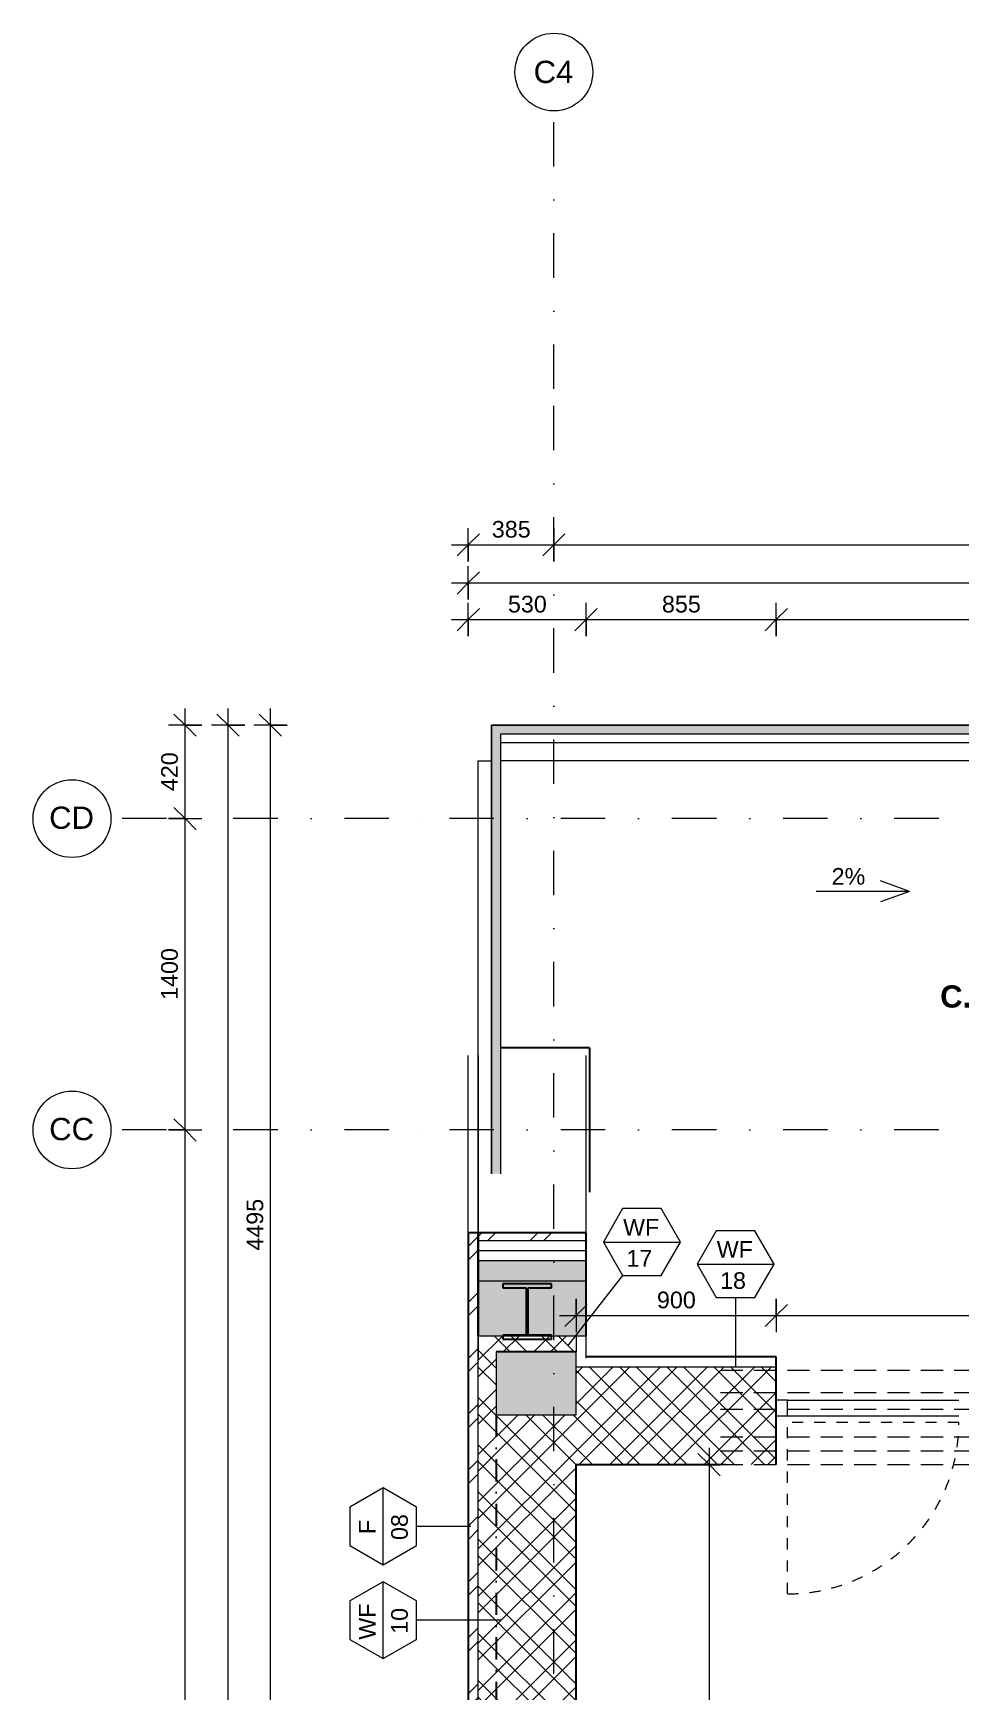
# Model space of a CAD drawing. Header units: millimetres. Extents: x -47276 to -6007, y -7799 to 11180.
# Drawn here: x -47276 to -43114, y 3730 to 11180 of the extents above; entities that cross this region are included whole.
import ezdxf

# ---------------------------------------------------------------- set-up
doc = ezdxf.new("R2010")
doc.units = ezdxf.units.MM
for name, pattern in [('HA_Dash_2mm-S1mm', [100, 50, -50]), ('HA_Dash_3mm-S1mm', [150, 100, -50]), ('HA_DashDot_10mm-S3mm', [500, 200, -150, 0, -150]), ('HA_DashDot_4mm-S1mm', [200, 100, -50, 0, -50])]:
    doc.linetypes.add(name, pattern=pattern)
for name, color, linetype, lineweight in [('A-____-____-DIMS', 9, 'Continuous', 5), ('A-____-____-DIMS-50', 9, 'Continuous', 5), ('A-AREA-____-IDEN', 9, 'Continuous', 9), ('A-AREA-____-OTLN', 9, 'Continuous', 25), ('A-DETL-____-THIN', 9, 'Continuous', 9), ('A-DETL-GENF-OTLN', 9, 'Continuous', 9), ('A-DOOR-____-OTLN', 9, 'Continuous', 9), ('A-FLOR-____-MCUT', 9, 'Continuous', 25), ('A-FLOR-____-OTLN', 9, 'Continuous', 9), ('A-FLOR-____-OVHD', 9, 'HA_DashDot_4mm-S1mm', 25), ('A-FLOR-____-PATT', 9, 'Continuous', 9), ('A-FLOR-HRAL-OTLN', 9, 'Continuous', 9), ('A-GENM-____-HDLN', 9, 'HA_Dash_3mm-S1mm', 9), ('A-GENM-____-OTLN', 9, 'Continuous', 9), ('A-GLAZ-CWMG-MCUT', 9, 'Continuous', 5), ('A-GLAZ-CWMG-OTLN', 9, 'Continuous', 5), ('A-ROOF-____-MCUT', 9, 'Continuous', 25), ('A-ROOF-____-OTLN', 9, 'Continuous', 9), ('A-ROOF-____-PATT', 9, 'Continuous', 25), ('A-WALL-____-IDEN', 9, 'Continuous', 9), ('A-WALL-____-MCUT', 9, 'Continuous', 9), ('A-WALL-____-OTLN', 9, 'Continuous', 9), ('A-WALL-____-PATT', 9, 'Continuous', 25), ('G-____-____-TEXT', 9, 'Continuous', 5), ('S-BEAM-____-MCUT', 9, 'Continuous', 25), ('S-GRID-____-IDEN', 9, 'Continuous', 9), ('S-GRID-____-OTLN', 9, 'Continuous', 5)]:
    doc.layers.add(name, color=color, linetype=linetype, lineweight=lineweight)
doc.styles.add('Arial', font='arial.ttf', dxfattribs={"height": 100})
doc.styles.add('Arial_1', font='arial.ttf', dxfattribs={"height": 75})
doc.styles.add('Arial_B', font='arialbd.ttf', dxfattribs={"height": 100})
doc.dimstyles.new('Inner_Dimensions', dxfattribs={"dimscale": 304.8, "dimtxt": 76.519455, "dimasz": 0.328084, "dimexe": 0.246063, "dimexo": 0.0625, "dimgap": 0.032808, "dimtad": 1, "dimdec": 0, "dimzin": 0, "dimdsep": 46, "dimtxsty": 'Arial_1', "dimblk1": 'OBLIQUE', "dimblk2": 'OBLIQUE', "dimsah": 1, "dimcen": 0.09, "dimdle": 0.246063, "dimazin": 0, "dimtfac": 1, "dimtdec": 4, "dimtix": 1, "dimtmove": 0, "dimatfit": 3, "dimfxl": 0.246063, "dimfxlon": 1, "dimtvp": 1, "dimtolj": 1, "dimtzin": 0, "dimlwd": 9, "dimlwe": 9, "dimarcsym": 2})
pattern_1 = [(45, (0, 0), (-106.066, 106.066), []), (45, (75, 0), (-106.066, 106.066), []), (315, (0, 0), (106.066, 106.066), []), (315, (75, 0), (106.066, 106.066), [])]
pattern_2 = [(45, (0, 0), (-125.7236, 125.7236), []), (45, (0, 190.5), (-125.7236, 125.7236), [])]
pattern_3 = [(0, (0, 0), (58.594, 33.829), [39.062, -78.125]), (120, (0, 0), (-58.593773, 33.829393), [39.062, -78.125]), (60, (0, 0), (0.000227, 67.658393), [0, -78.125, 39.062, 0])]

# ---------------------------------------------------------------- blocks, each defined once
blk = doc.blocks.new('BD Libus_IFC_ifc-1-DPS_3NP-C')
at = {"layer": 'S-BEAM-____-MCUT', "color": 7}
for p, q in [((-44944.9, 5556), (-45164.9, 5556)), ((-45164.9, 5556), (-45164.9, 5537.9)), ((-45164.9, 5537.9), (-45059.6, 5537.9)), ((-45059.6, 5537.9), (-45059.6, 5325)), ((-45050.1, 5325), (-45050.1, 5537.9)), ((-45050.1, 5537.9), (-44944.9, 5537.9)), ((-44944.9, 5537.9), (-44944.9, 5556)), ((-45164.9, 5325), (-45164.9, 5306.9)), ((-45059.6, 5325), (-45164.9, 5325)), ((-45164.9, 5306.9), (-44944.9, 5306.9)), ((-44944.9, 5325), (-45050.1, 5325)), ((-44944.9, 5306.9), (-44944.9, 5325))]:
    blk.add_line(p, q, dxfattribs=at)
blk = doc.blocks.new('Top Rail Type - Top Rail_Internal_-1462758-DPS_3NP-C')
at = {"layer": 'A-FLOR-HRAL-OTLN'}
for points in [[(-37089.9, 8028.2), (-37089.9, 8068.2), (-45214.9, 8068.2), (-45174.9, 8028.2), (-37114.5, 8028.2)], [(-45214.9, 6051.3), (-45174.9, 6051.3), (-45174.9, 8028.2), (-45214.9, 8068.2), (-45214.9, 6343.4)]]:
    blk.add_hatch(color=256, dxfattribs=at).paths.add_polyline_path(points)
for p, q in [((-45214.9, 8068.2), (-37089.9, 8068.2)), ((-45214.9, 6051.3), (-45214.9, 8068.2)), ((-37089.9, 8028.2), (-45174.9, 8028.2)), ((-45174.9, 8028.2), (-45174.9, 6051.3))]:
    blk.add_line(p, q, dxfattribs=at)
blk = doc.blocks.new('Top Rail Type - Top Rail_Internal_-V5-DPS_3NP-C')
at = {"layer": 'A-FLOR-HRAL-OTLN'}
for p, q in [((-45214.9, 8068.2), (-45214.9, 6051.3)), ((-37089.9, 8068.2), (-45214.9, 8068.2)), ((-45174.9, 8028.2), (-45174.9, 6051.3)), ((-37089.9, 8028.2), (-45174.9, 8028.2))]:
    blk.add_line(p, q, dxfattribs=at)
blk = doc.blocks.new('Obdélníková příčel - 50x70mm EXT-1501128-DPS_3NP-C')
at = {"layer": 'A-GLAZ-CWMG-MCUT'}
for p, q in [((-50, 70), (0, 70)), ((-50, 0), (-50, 70)), ((0, 0), (-50, 0)), ((0, 70), (0, 0))]:
    blk.add_line(p, q, dxfattribs=at)
blk = doc.blocks.new('ABMV_CW_Single_Swing_Generic - Ex_Glass_SKLOPNE-1693830-DPS_3NP-C')
at = {"layer": 'A-DOOR-____-OTLN', "linetype": 'HA_Dash_2mm-S1mm', "lineweight": 5}
for p in [(385.625, 801.25), (-385.625, 30)]:
    blk.add_line(p, (385.625, 30), dxfattribs=at)
blk.add_arc((385.625, 30), 771.25, 90, 180, dxfattribs=at)
blk = doc.blocks.new('Obdélníková příčel - 50x70mm EXT-1693828-DPS_3NP-C')
at = {"layer": 'A-GLAZ-CWMG-OTLN'}
for p, q in [((-43884.9, 5033.2), (-43113.7, 5033.2)), ((-43884.9, 4963.2), (-43113.7, 4963.2))]:
    blk.add_line(p, q, dxfattribs=at)
blk = doc.blocks.new('TB_Porotherm KPVarioUNI_3000mm - TB_Porotherm KPVarioUNI_3000mm-1913634-DPS_3NP-C')
at = {"layer": 'A-GENM-____-HDLN'}
for p, q in [((-1500, 205), (1500, 205)), ((-1500, 105), (1500, 105)), ((-1500, 30), (1500, 30)), ((-100, 0), (100, 0)), ((-1500, -95), (1500, -95)), ((-1500, -157.5), (1500, -157.5)), ((-1500, -220), (1500, -220))]:
    blk.add_line(p, q, dxfattribs=at)
blk = doc.blocks.new('VĚNEC C4 - VĚNEC C4-2082188-DPS_3NP-C')
at = {"layer": 'A-FLOR-____-PATT'}
blk.add_hatch(color=256, dxfattribs=at).paths.add_polyline_path([(-45163, 4967.7), (-44834.9, 4967.7), (-44834.9, 5250.8), (-45194.9, 5250.8), (-45194.9, 5250.1), (-44834.9, 5250.1), (-44835, 4967.7), (-45194.9, 4967.7)])
at = {"layer": 'A-FLOR-____-MCUT'}
for p, q in [((-45194.9, 5250.8), (-45194.9, 5250.1)), ((-44834.9, 5250.8), (-45194.9, 5250.8)), ((-44834.9, 5250.1), (-44834.9, 5250.8))]:
    blk.add_line(p, q, dxfattribs=at)
blk = doc.blocks.new('Grid - Radius 3_5mm-353793-DPS_3NP-C')
at = {"layer": 'S-GRID-____-IDEN'}
blk.add_circle((0, 0), 3.5, dxfattribs=at)
blk = doc.blocks.new('DIMBLOCK1-DPS_3NP-C')
at = {"layer": 'A-____-____-DIMS-50', "lineweight": 9}
for p, q in [((-44236.8, 4743.2), (-44286.8, 4793.2)), ((-44236.8, 4818.2), (-44236.8, 738.2)), ((-44161.8, 4743.2), (-44311.8, 4743.2)), ((-44236.8, 4743.2), (-44186.8, 4693.2)), ((-44236.8, 4743.2), (-44161.8, 4743.2)), ((-44236.8, 738.2), (-44286.8, 788.2)), ((-44161.8, 738.2), (-44311.8, 738.2)), ((-44236.8, 738.2), (-44186.8, 688.2)), ((-44236.8, 738.2), (-44161.8, 738.2))]:
    blk.add_line(p, q, dxfattribs=at)
at = {"layer": 'A-____-____-DIMS-50', "color": 0, "lineweight": 9, "insert": (-44344.2, 2625.3), "char_height": 75, "width": 276.883, "attachment_point": 1, "rotation": 90, "line_spacing_factor": 0.941778, "style": 'Arial_1'}
blk.add_mtext('4005', dxfattribs=at)
blk = doc.blocks.new('_Oblique')
at = {"color": 0, "linetype": 'ByBlock', "lineweight": -2}
blk.add_line((-0.5, -0.5), (0.5, 0.5), dxfattribs=at)
blk = doc.blocks.new('DIMBLOCK75-DPS_3NP-C')
at = {"layer": 'A-____-____-DIMS-50', "lineweight": 9}
for p, q in [((-46209.5, 3573.2), (-46209.5, 8143.2)), ((-46134.5, 8068.2), (-46284.5, 8068.2)), ((-46209.5, 8068.2), (-46259.5, 8118.2)), ((-46209.5, 8068.2), (-46159.5, 8018.2)), ((-46209.5, 8068.2), (-46134.5, 8068.2)), ((-46209.5, 3573.2), (-46259.5, 3623.2)), ((-46134.5, 3573.2), (-46284.5, 3573.2)), ((-46209.5, 3573.2), (-46159.5, 3523.2)), ((-46209.5, 3573.2), (-46134.5, 3573.2))]:
    blk.add_line(p, q, dxfattribs=at)
at = {"layer": 'A-____-____-DIMS-50', "color": 0, "lineweight": 9, "insert": (-46316.8, 5705.3), "char_height": 75, "width": 276.883, "attachment_point": 1, "rotation": 90, "line_spacing_factor": 0.941778, "style": 'Arial_1'}
blk.add_mtext('4495', dxfattribs=at)
blk = doc.blocks.new('DIMBLOCK159-DPS_3NP-C')
at = {"layer": 'A-____-____-DIMS-50', "lineweight": 9}
for p, q in [((-44834.9, 5488.7), (-44834.9, 5338.7)), ((-44834.9, 5413.7), (-44834.9, 5488.7)), ((-44834.9, 5413.7), (-44784.9, 5463.7)), ((-43934.9, 5488.7), (-43934.9, 5338.7)), ((-43934.9, 5413.7), (-43934.9, 5488.7)), ((-43934.9, 5413.7), (-43884.9, 5463.7)), ((-44909.9, 5413.7), (-43934.9, 5413.7)), ((-44834.9, 5413.7), (-44884.9, 5363.7)), ((-43934.9, 5413.7), (-43984.9, 5363.7))]:
    blk.add_line(p, q, dxfattribs=at)
at = {"layer": 'A-____-____-DIMS-50', "color": 0, "lineweight": 9, "insert": (-44471.4, 5521.1), "char_height": 75, "width": 207.662, "attachment_point": 1, "line_spacing_factor": 0.941778, "style": 'Arial_1'}
blk.add_mtext('900', dxfattribs=at)
blk = doc.blocks.new('DIMBLOCK160-DPS_3NP-C')
at = {"layer": 'A-____-____-DIMS-50', "lineweight": 9}
for p, q in [((-43934.9, 5488.7), (-43934.9, 5338.7)), ((-43934.9, 5413.7), (-43934.9, 5488.7)), ((-43934.9, 5413.7), (-43884.9, 5463.7)), ((-41434.9, 5488.7), (-41434.9, 5338.7)), ((-41434.9, 5413.7), (-41434.9, 5488.7)), ((-41434.9, 5413.7), (-41384.9, 5463.7)), ((-43934.9, 5413.7), (-43984.9, 5363.7)), ((-43934.9, 5413.7), (-41359.9, 5413.7)), ((-41434.9, 5413.7), (-41484.9, 5363.7))]:
    blk.add_line(p, q, dxfattribs=at)
at = {"layer": 'A-____-____-DIMS-50', "color": 0, "lineweight": 9, "insert": (-42800.3, 5521.1), "char_height": 75, "width": 276.883, "attachment_point": 1, "line_spacing_factor": 0.941778, "style": 'Arial_1'}
blk.add_mtext('2500', dxfattribs=at)
blk = doc.blocks.new('DIMBLOCK191-DPS_3NP-C')
at = {"layer": 'A-____-____-DIMS-50', "lineweight": 9}
for p, q in [((-46593.5, 6248.2), (-46643.5, 6298.2)), ((-46668.5, 6248.2), (-46518.5, 6248.2)), ((-46593.5, 6248.2), (-46668.5, 6248.2)), ((-46593.5, -601.8), (-46593.5, 6248.2)), ((-46593.5, 6248.2), (-46543.5, 6198.2)), ((-46593.5, -601.8), (-46643.5, -551.8)), ((-46668.5, -601.8), (-46518.5, -601.8)), ((-46593.5, -601.8), (-46668.5, -601.8)), ((-46593.5, -601.8), (-46543.5, -651.8))]:
    blk.add_line(p, q, dxfattribs=at)
at = {"layer": 'A-____-____-DIMS-50', "color": 0, "lineweight": 9, "insert": (-46700.9, 2707.8), "char_height": 75, "width": 276.883, "attachment_point": 1, "rotation": 90, "line_spacing_factor": 0.941778, "style": 'Arial_1'}
blk.add_mtext('6850', dxfattribs=at)
blk = doc.blocks.new('DIMBLOCK192-DPS_3NP-C')
at = {"layer": 'A-____-____-DIMS-50', "lineweight": 9}
for p, q in [((-46593.5, 7648.2), (-46643.5, 7698.2)), ((-46668.5, 7648.2), (-46518.5, 7648.2)), ((-46593.5, 7648.2), (-46668.5, 7648.2)), ((-46593.5, 6248.2), (-46593.5, 7648.2)), ((-46593.5, 7648.2), (-46543.5, 7598.2)), ((-46593.5, 6248.2), (-46643.5, 6298.2)), ((-46668.5, 6248.2), (-46518.5, 6248.2)), ((-46593.5, 6248.2), (-46668.5, 6248.2)), ((-46593.5, 6248.2), (-46543.5, 6198.2))]:
    blk.add_line(p, q, dxfattribs=at)
at = {"layer": 'A-____-____-DIMS-50', "color": 0, "lineweight": 9, "insert": (-46700.9, 6832.8), "char_height": 75, "width": 276.883, "attachment_point": 1, "rotation": 90, "line_spacing_factor": 0.941778, "style": 'Arial_1'}
blk.add_mtext('1400', dxfattribs=at)
blk = doc.blocks.new('DIMBLOCK193-DPS_3NP-C')
at = {"layer": 'A-____-____-DIMS-50', "lineweight": 9}
for p, q in [((-46593.5, 7648.2), (-46593.5, 8143.2)), ((-46518.5, 8068.2), (-46668.5, 8068.2)), ((-46593.5, 8068.2), (-46643.5, 8118.2)), ((-46593.5, 8068.2), (-46543.5, 8018.2)), ((-46593.5, 8068.2), (-46518.5, 8068.2)), ((-46593.5, 7648.2), (-46643.5, 7698.2)), ((-46668.5, 7648.2), (-46518.5, 7648.2)), ((-46593.5, 7648.2), (-46668.5, 7648.2)), ((-46593.5, 7648.2), (-46543.5, 7598.2))]:
    blk.add_line(p, q, dxfattribs=at)
at = {"layer": 'A-____-____-DIMS-50', "color": 0, "lineweight": 9, "insert": (-46700.9, 7771.7), "char_height": 75, "width": 207.662, "attachment_point": 1, "rotation": 90, "line_spacing_factor": 0.941778, "style": 'Arial_1'}
blk.add_mtext('420', dxfattribs=at)
blk = doc.blocks.new('DIMBLOCK194-DPS_3NP-C')
at = {"layer": 'A-____-____-DIMS-50', "lineweight": 9}
for p, q in [((-46399.7, -5861.8), (-46399.7, 8143.2)), ((-46324.7, 8068.2), (-46474.7, 8068.2)), ((-46399.7, 8068.2), (-46449.7, 8118.2)), ((-46399.7, 8068.2), (-46349.7, 8018.2)), ((-46399.7, 8068.2), (-46324.7, 8068.2)), ((-46324.7, -5786.8), (-46474.7, -5786.8)), ((-46399.7, -5786.8), (-46449.7, -5736.8)), ((-46399.7, -5786.8), (-46349.7, -5836.8)), ((-46399.7, -5786.8), (-46324.7, -5786.8))]:
    blk.add_line(p, q, dxfattribs=at)
at = {"layer": 'A-____-____-DIMS-50', "color": 0, "lineweight": 9, "insert": (-46507.1, 996.5), "char_height": 75, "width": 346.103, "attachment_point": 1, "rotation": 90, "line_spacing_factor": 0.941778, "style": 'Arial_1'}
blk.add_mtext('13855', dxfattribs=at)
blk = doc.blocks.new('DIMBLOCK195-DPS_3NP-C')
at = {"layer": 'A-____-____-DIMS-50', "lineweight": 9}
for p, q in [((-45319.9, 8804.3), (-45319.9, 8954.3)), ((-44934.9, 8954.3), (-44934.9, 8804.3)), ((-44934.9, 8879.3), (-44934.9, 8954.3)), ((-45394.9, 8879.3), (-44934.9, 8879.3)), ((-45319.9, 8879.3), (-45369.9, 8829.3)), ((-45319.9, 8879.3), (-45269.9, 8929.3)), ((-45319.9, 8879.3), (-45319.9, 8804.3)), ((-44934.9, 8879.3), (-44984.9, 8829.3)), ((-44934.9, 8879.3), (-44884.9, 8929.3))]:
    blk.add_line(p, q, dxfattribs=at)
at = {"layer": 'A-____-____-DIMS-50', "color": 0, "lineweight": 9, "insert": (-45213.9, 8986.7), "char_height": 75, "width": 207.662, "attachment_point": 1, "line_spacing_factor": 0.941778, "style": 'Arial_1'}
blk.add_mtext('385', dxfattribs=at)
blk = doc.blocks.new('DIMBLOCK196-DPS_3NP-C')
at = {"layer": 'A-____-____-DIMS-50', "lineweight": 9}
for p, q in [((-44934.9, 8954.3), (-44934.9, 8804.3)), ((-44934.9, 8879.3), (-44934.9, 8954.3)), ((-36834.9, 8954.3), (-36834.9, 8804.3)), ((-36834.9, 8879.3), (-36834.9, 8954.3)), ((-44934.9, 8879.3), (-44984.9, 8829.3)), ((-44934.9, 8879.3), (-44884.9, 8929.3)), ((-44934.9, 8879.3), (-36834.9, 8879.3)), ((-36834.9, 8879.3), (-36884.9, 8829.3)), ((-36834.9, 8879.3), (-36784.9, 8929.3))]:
    blk.add_line(p, q, dxfattribs=at)
at = {"layer": 'A-____-____-DIMS-50', "color": 0, "lineweight": 9, "insert": (-41000.3, 8986.7), "char_height": 75, "width": 276.883, "attachment_point": 1, "line_spacing_factor": 0.941778, "style": 'Arial_1'}
blk.add_mtext('8100', dxfattribs=at)
blk = doc.blocks.new('DIMBLOCK204-DPS_3NP-C')
at = {"layer": 'A-____-____-DIMS-50', "lineweight": 9}
for p, q in [((-45319.9, 8632.7), (-45319.9, 8782.7)), ((-45319.9, 8707.7), (-45269.9, 8757.7)), ((-22949.9, 8632.7), (-22949.9, 8782.7)), ((-22949.9, 8707.7), (-22899.9, 8757.7)), ((-45394.9, 8707.7), (-22874.9, 8707.7)), ((-45319.9, 8707.7), (-45369.9, 8657.7)), ((-45319.9, 8707.7), (-45319.9, 8632.7)), ((-22949.9, 8707.7), (-22999.9, 8657.7)), ((-22949.9, 8707.7), (-22949.9, 8632.7))]:
    blk.add_line(p, q, dxfattribs=at)
at = {"layer": 'A-____-____-DIMS-50', "color": 0, "lineweight": 9, "insert": (-34279.1, 8815.1), "char_height": 75, "width": 346.103, "attachment_point": 1, "line_spacing_factor": 0.941778, "style": 'Arial_1'}
blk.add_mtext('22370', dxfattribs=at)
blk = doc.blocks.new('DIMBLOCK205-DPS_3NP-C')
at = {"layer": 'A-____-____-DIMS-50', "lineweight": 9}
for p, q in [((-45319.9, 8467.8), (-45319.9, 8617.8)), ((-45319.9, 8542.8), (-45269.9, 8592.8)), ((-44789.9, 8467.8), (-44789.9, 8617.8)), ((-44789.9, 8542.8), (-44739.9, 8592.8)), ((-45394.9, 8542.8), (-44789.9, 8542.8)), ((-45319.9, 8542.8), (-45369.9, 8492.8)), ((-45319.9, 8542.8), (-45319.9, 8467.8)), ((-44789.9, 8542.8), (-44839.9, 8492.8)), ((-44789.9, 8542.8), (-44789.9, 8467.8))]:
    blk.add_line(p, q, dxfattribs=at)
at = {"layer": 'A-____-____-DIMS-50', "color": 0, "lineweight": 9, "insert": (-45141.4, 8650.1), "char_height": 75, "width": 207.662, "attachment_point": 1, "line_spacing_factor": 0.941778, "style": 'Arial_1'}
blk.add_mtext('530', dxfattribs=at)
blk = doc.blocks.new('DIMBLOCK206-DPS_3NP-C')
at = {"layer": 'A-____-____-DIMS-50', "lineweight": 9}
for p, q in [((-44789.9, 8467.8), (-44789.9, 8617.8)), ((-44789.9, 8542.8), (-44739.9, 8592.8)), ((-43934.9, 8467.8), (-43934.9, 8617.8)), ((-43934.9, 8542.8), (-43884.9, 8592.8)), ((-44789.9, 8542.8), (-44839.9, 8492.8)), ((-44789.9, 8542.8), (-43934.9, 8542.8)), ((-44789.9, 8542.8), (-44789.9, 8467.8)), ((-43934.9, 8542.8), (-43984.9, 8492.8)), ((-43934.9, 8542.8), (-43934.9, 8467.8))]:
    blk.add_line(p, q, dxfattribs=at)
at = {"layer": 'A-____-____-DIMS-50', "color": 0, "lineweight": 9, "insert": (-44448.9, 8650.1), "char_height": 75, "width": 207.662, "attachment_point": 1, "line_spacing_factor": 0.941778, "style": 'Arial_1'}
blk.add_mtext('855', dxfattribs=at)
blk = doc.blocks.new('DIMBLOCK207-DPS_3NP-C')
at = {"layer": 'A-____-____-DIMS-50', "lineweight": 9}
for p, q in [((-43934.9, 8467.8), (-43934.9, 8617.8)), ((-43934.9, 8542.8), (-43884.9, 8592.8)), ((-41434.9, 8467.8), (-41434.9, 8617.8)), ((-41434.9, 8542.8), (-41384.9, 8592.8)), ((-43934.9, 8542.8), (-43984.9, 8492.8)), ((-43934.9, 8542.8), (-41434.9, 8542.8)), ((-43934.9, 8542.8), (-43934.9, 8467.8)), ((-41434.9, 8542.8), (-41484.9, 8492.8)), ((-41434.9, 8542.8), (-41434.9, 8467.8))]:
    blk.add_line(p, q, dxfattribs=at)
at = {"layer": 'A-____-____-DIMS-50', "color": 0, "lineweight": 9, "insert": (-42800.3, 8650.1), "char_height": 75, "width": 276.883, "attachment_point": 1, "line_spacing_factor": 0.941778, "style": 'Arial_1'}
blk.add_mtext('2500', dxfattribs=at)
blk = doc.blocks.new('HA_TAG_WA_Partitions - Group _ Type Mark-556634-DPS_3NP-C')
at = {"layer": 'A-WALL-____-IDEN'}
for p, q in [((-1.73, 3), (-3.46, 0)), ((1.73, 3), (-1.73, 3)), ((3.46, 0), (1.73, 3)), ((-3.46, 0), (3.46, 0)), ((-3.46, 0), (-1.73, -3)), ((1.73, -3), (3.46, 0)), ((-1.73, -3), (1.73, -3))]:
    blk.add_line(p, q, dxfattribs=at)

msp = doc.modelspace()

# ---------------------------------------------------------------- hatches: boundary and pattern name
at = {"layer": 'A-DETL-GENF-OTLN'}
msp.add_hatch(color=254, dxfattribs=at).paths.add_polyline_path([(-44834.9, 4967.7), (-44834.9, 5250.1), (-45194.9, 5250.1), (-45194.9, 4967.7), (-45163, 4967.7)])
at = {"layer": 'A-ROOF-____-PATT', "lineweight": 5}
h = msp.add_hatch(dxfattribs=at)
h.set_pattern_fill('FP_5', color=256, style=0, pattern_type=2)
h.set_pattern_definition(pattern_2)
h.paths.add_polyline_path([(-45274.9, 5751.4), (-44789.9, 5751.4), (-44789.9, 5785.4), (-45274.9, 5785.4)])
h.paths.add_polyline_path([(-22994.9, 5751.4), (-22994.9, 5785.4), (-26788.9, 5785.4), (-26788.9, 5751.4), (-23029.7, 5751.4)])
h.paths.add_polyline_path([(-41387.4, 5751.4), (-39730.9, 5751.4), (-39730.9, 5785.4), (-41387.4, 5785.4)])
h.paths.add_polyline_path([(-38688.9, 5751.4), (-36664.9, 5751.4), (-36664.9, 5785.4), (-38688.9, 5785.4), (-38688.9, 5784.2)])
h.paths.add_polyline_path([(-27830.9, 5751.4), (-27830.9, 5785.4), (-31288.9, 5785.4), (-31288.9, 5751.4), (-27858.8, 5751.4)])
h.paths.add_polyline_path([(-33302.4, 5751.4), (-32330.9, 5751.4), (-32330.9, 5785.4), (-33302.4, 5785.4)])
h = msp.add_hatch(dxfattribs=at)
h.set_pattern_fill('FP_2', color=256, style=0, pattern_type=2)
h.set_pattern_definition(pattern_3)
h.paths.add_polyline_path([(-45274.9, 5570.2), (-44789.9, 5570.2), (-44789.9, 5660.8), (-45274.9, 5660.8)])
h.paths.add_polyline_path([(-23029.7, 5570.2), (-22994.9, 5570.2), (-22994.9, 5660.8), (-26788.9, 5660.8), (-26788.9, 5570.2), (-23432.1, 5570.2)])
h.paths.add_polyline_path([(-41387.4, 5570.2), (-39730.9, 5570.2), (-39730.9, 5660.8), (-41387.4, 5660.8)])
h.paths.add_polyline_path([(-38688.9, 5570.2), (-36664.9, 5570.2), (-36664.9, 5660.8), (-38688.9, 5660.8), (-38688.9, 5657.5)])
h.paths.add_polyline_path([(-27830.9, 5570.2), (-27830.9, 5660.8), (-31288.9, 5660.8), (-31288.9, 5570.2), (-27858.8, 5570.2)])
h.paths.add_polyline_path([(-33302.4, 5570.2), (-32330.9, 5570.2), (-32330.9, 5660.8), (-33302.4, 5660.8)])
h = msp.add_hatch(dxfattribs=at)
h.set_pattern_fill('FP_2', color=256, style=0, pattern_type=2)
h.set_pattern_definition(pattern_3)
h.paths.add_polyline_path([(-32330.9, 5321), (-32280.9, 5321), (-32280.9, 5329.5), (-32330.9, 5329.5), (-32330.9, 5570.2), (-33302.4, 5570.2), (-33302.4, 5321), (-32344.6, 5321)])
h.paths.add_polyline_path([(-22994.9, 5321), (-22994.9, 5570.2), (-26788.9, 5570.2), (-26788.9, 5329.5), (-26838.9, 5329.5), (-26838.9, 5321), (-23029.7, 5321)])
h.paths.add_polyline_path([(-45163, 5321), (-44789.9, 5321), (-44789.9, 5570.2), (-45274.9, 5570.2), (-45274.9, 5321)])
h.paths.add_polyline_path([(-41334.9, 5321), (-39680.9, 5321), (-39680.9, 5329.5), (-39730.9, 5329.5), (-39730.9, 5570.2), (-41387.4, 5570.2), (-41387.4, 5321), (-41379.9, 5321)])
h.paths.add_polyline_path([(-38738.9, 5321), (-36664.9, 5321), (-36664.9, 5570.2), (-38688.9, 5570.2), (-38688.9, 5329.5), (-38738.9, 5329.5)])
h.paths.add_polyline_path([(-27780.9, 5321), (-27780.9, 5329.5), (-27830.9, 5329.5), (-27830.9, 5570.2), (-31288.9, 5570.2), (-31288.9, 5329.5), (-31338.9, 5329.5), (-31338.9, 5321), (-27830.9, 5321)])
at = {"layer": 'A-WALL-____-PATT', "lineweight": 5}
h = msp.add_hatch(dxfattribs=at)
h.set_pattern_fill('FP_5', color=256, style=0, pattern_type=2)
h.set_pattern_definition(pattern_2)
h.paths.add_polyline_path([(-45274.9, -5786.8), (-45274.9, -3576.8), (-45319.9, -3576.8), (-45319.9, -5786.8)])
h.paths.add_polyline_path([(-45274.9, -2826.8), (-45274.9, -901.8), (-45319.9, -901.8), (-45319.9, -2826.8)])
h.paths.add_polyline_path([(-45319.9, -276.8), (-45274.9, -276.8), (-45274.9, 2573.2), (-45319.9, 2573.2), (-45319.9, 997.9)])
h.paths.add_polyline_path([(-45319.9, 3573.2), (-45274.9, 3573.2), (-45274.9, 5785.4), (-45319.9, 5785.4), (-45319.9, 5274.3)])
h = msp.add_hatch(dxfattribs=at)
h.set_pattern_fill('FP_3', color=256, style=0, pattern_type=2)
h.set_pattern_definition(pattern_1)
h.paths.add_polyline_path([(-44834.9, -5374.3), (-44834.9, -5226.8), (-45194.9, -5226.8), (-45194.9, -4976.8), (-44834.9, -4976.8), (-44834.9, -3576.8), (-45274.9, -3576.8), (-45274.9, -5374.3)])
h.paths.add_polyline_path([(-44834.9, -2826.8), (-44834.9, -901.8), (-45274.9, -901.8), (-45274.9, -2826.8)])
h.paths.add_polyline_path([(-45274.9, -276.8), (-44834.9, -276.8), (-44834.9, 2573.2), (-45274.9, 2573.2), (-45274.9, 997.9)])
h.paths.add_polyline_path([(-45163, 3573.2), (-44834.9, 3573.2), (-44834.9, 4967.7), (-45194.9, 4967.7), (-45194.9, 5250.1), (-44834.9, 5250.3), (-44834.9, 5321), (-45274.9, 5321), (-45274.9, 3573.2)])
h = msp.add_hatch(dxfattribs=at)
h.set_pattern_fill('FP_3', color=256, style=0, pattern_type=2)
h.set_pattern_definition(pattern_1)
h.paths.add_polyline_path([(-40894.9, 4743.2), (-40894.9, 5183.2), (-41434.9, 5183.2), (-41434.9, 4743.2), (-41009.9, 4743.2)])
h.paths.add_polyline_path([(-43934.9, 4743.2), (-43934.9, 5183.2), (-44834.9, 5183.2), (-44834.9, 4743.2)])

# ---------------------------------------------------------------- linework, layer by layer
at = {"layer": 'A-AREA-____-OTLN'}
for q in [(-45174.9, 6616.8), (-44774.9, 5968.2)]:
    msp.add_line((-44774.9, 6616.8), q, dxfattribs=at)
at = {"layer": 'A-DETL-____-THIN'}
for p, q in [((-43334.9, 7321.1), (-43754.9, 7321.1)), ((-43334.9, 7321.1), (-43466.5, 7368.9)), ((-43334.9, 7321.1), (-43466.5, 7273.2)), ((-44625.7, 5894.2), (-44712.3, 5744.2)), ((-44452.5, 5894.2), (-44625.7, 5894.2)), ((-44365.9, 5744.2), (-44452.5, 5894.2)), ((-44712.3, 5744.2), (-44625.7, 5594.2)), ((-44712.3, 5744.2), (-44365.9, 5744.2)), ((-44452.5, 5594.2), (-44365.9, 5744.2)), ((-44204.5, 5794.4), (-44291.1, 5644.4)), ((-44031.3, 5794.4), (-44204.5, 5794.4)), ((-43944.7, 5644.4), (-44031.3, 5794.4)), ((-44625.7, 5594.2), (-44872, 5279)), ((-44625.7, 5594.2), (-44452.5, 5594.2)), ((-44291.1, 5644.4), (-44204.5, 5494.4)), ((-44291.1, 5644.4), (-43944.7, 5644.4)), ((-44031.3, 5494.4), (-43944.7, 5644.4)), ((-44204.5, 5494.4), (-44031.3, 5494.4)), ((-44117.9, 5494.4), (-44117.9, 5183.2)), ((-44834.9, 5250.1), (-45194.9, 5250.1)), ((-45194.9, 5250.1), (-45194.9, 4967.7)), ((-44834.9, 4967.7), (-44834.9, 5250.1)), ((-45194.9, 4967.7), (-44834.9, 4967.7))]:
    msp.add_line(p, q, dxfattribs=at)
at = {"layer": 'A-FLOR-____-OTLN'}
for p, q in [((-37089.9, 7988.2), (-45174.9, 7988.2)), ((-45274.9, 7908.2), (-45214.9, 7908.2)), ((-45274.9, 6583), (-45274.9, 7908.2)), ((-42019.9, 7908.2), (-45174.9, 7908.2))]:
    msp.add_line(p, q, dxfattribs=at)
at = {"layer": 'A-FLOR-____-OVHD'}
msp.add_line((-45194.9, 4967.7), (-45194.9, 3573.2), dxfattribs=at)
at = {"layer": 'A-ROOF-____-MCUT'}
for p, q in [((-45274.9, 5785.4), (-45274.9, 5321)), ((-44789.9, 5785.4), (-45274.9, 5785.4)), ((-44789.9, 5321), (-44789.9, 5785.4))]:
    msp.add_line(p, q, dxfattribs=at)
at = {"layer": 'A-ROOF-____-MCUT', "lineweight": 9}
for p, q in [((-45274.9, 5751.4), (-44789.9, 5751.4)), ((-45274.9, 5706.1), (-44789.9, 5706.1)), ((-45274.9, 5660.8), (-44789.9, 5660.8)), ((-45274.9, 5570.2), (-44789.9, 5570.2))]:
    msp.add_line(p, q, dxfattribs=at)
at = {"layer": 'A-ROOF-____-OTLN'}
for p, q in [((-45274.9, 5785.4), (-45274.9, 6583)), ((-44789.9, 5785.4), (-44789.9, 6583))]:
    msp.add_line(p, q, dxfattribs=at)
at = {"layer": 'A-WALL-____-IDEN'}
for p, q in [((-45308.9, 4465.6), (-45552.2, 4465.6)), ((-45170.9, 4043.7), (-45552.2, 4043.7))]:
    msp.add_line(p, q, dxfattribs=at)
at = {"layer": 'A-WALL-____-MCUT', "lineweight": 25}
for p, q in [((-45274.9, 5785.4), (-45319.9, 5785.4)), ((-45319.9, 5785.4), (-45319.9, 3573.2)), ((-45274.9, 5321), (-45274.9, 5785.4)), ((-43934.9, 5228.2), (-44789.9, 5228.2)), ((-43934.9, 4743.2), (-43934.9, 5228.2)), ((-44834.9, 3573.2), (-44834.9, 4743.2)), ((-44834.9, 4743.2), (-44185, 4743.2))]:
    msp.add_line(p, q, dxfattribs=at)
at = {"layer": 'A-WALL-____-MCUT'}
for p, q in [((-44789.9, 5321), (-45274.9, 5321)), ((-45274.9, 5321), (-45274.9, 5221.9)), ((-45274.9, 3573.2), (-45274.9, 5321)), ((-44834.9, 5321), (-44834.9, 5250.1)), ((-44789.9, 5221.9), (-44789.9, 5321)), ((-44834.9, 5183.2), (-43934.9, 5183.2))]:
    msp.add_line(p, q, dxfattribs=at)
at = {"layer": 'A-WALL-____-OTLN'}
for p, q in [((-45319.9, 5785.4), (-45319.9, 6583)), ((-45274.9, 6583), (-45274.9, 5785.4))]:
    msp.add_line(p, q, dxfattribs=at)
at = {"layer": 'S-GRID-____-OTLN', "linetype": 'HA_DashDot_10mm-S3mm', "lineweight": 9}
for p, q in [((-44934.9, 9580.2), (-44934.9, 10830.2)), ((-44934.9, -6198.9), (-44934.9, 9580.2)), ((-45676.5, 7648.2), (-46926.5, 7648.2)), ((-22199.7, 7648.2), (-45676.5, 7648.2)), ((-45676.5, 6248.2), (-46926.5, 6248.2)), ((-22199.7, 6248.2), (-45676.5, 6248.2))]:
    msp.add_line(p, q, dxfattribs=at)

# ---------------------------------------------------------------- block references
at = {"lineweight": 5}
msp.add_blockref('BD Libus_IFC_ifc-1-DPS_3NP-C', (0, 0), dxfattribs=at)
at = {"layer": 'A-DOOR-____-OTLN', "rotation": 180}
msp.add_blockref('ABMV_CW_Single_Swing_Generic - Ex_Glass_SKLOPNE-1693830-DPS_3NP-C', (-43499.3, 4963.2), dxfattribs=at)
at = {"layer": 'A-FLOR-____-OTLN'}
msp.add_blockref('VĚNEC C4 - VĚNEC C4-2082188-DPS_3NP-C', (0, 0), dxfattribs=at)
at = {"layer": 'A-FLOR-HRAL-OTLN'}
for name in ['Top Rail Type - Top Rail_Internal_-1462758-DPS_3NP-C', 'Top Rail Type - Top Rail_Internal_-V5-DPS_3NP-C']:
    msp.add_blockref(name, (0, 0), dxfattribs=at)
at = {"layer": 'A-GENM-____-OTLN'}
msp.add_blockref('TB_Porotherm KPVarioUNI_3000mm - TB_Porotherm KPVarioUNI_3000mm-1913634-DPS_3NP-C', (-42684.9, 4963.2), dxfattribs=at)
at = {"layer": 'A-GLAZ-CWMG-OTLN', "extrusion": (0, 0, -1)}
msp.add_blockref('Obdélníková příčel - 50x70mm EXT-1501128-DPS_3NP-C', (43934.9, 4963.2), dxfattribs=at)
at = {"layer": 'A-GLAZ-CWMG-OTLN'}
msp.add_blockref('Obdélníková příčel - 50x70mm EXT-1693828-DPS_3NP-C', (0, 0), dxfattribs=at)
at = {"layer": 'A-WALL-____-IDEN', "xscale": 49.99999999999998, "yscale": 49.99999999999998, "zscale": 49.99999999999998, "rotation": 89.99999999999999}
for p in [(-45702.2, 4465.6), (-45702.2, 4043.7)]:
    msp.add_blockref('HA_TAG_WA_Partitions - Group _ Type Mark-556634-DPS_3NP-C', p, dxfattribs=at)
at = {"layer": 'S-GRID-____-IDEN', "xscale": 49.99999999999998, "yscale": 49.99999999999998, "zscale": 49.99999999999998}
msp.add_blockref('Grid - Radius 3_5mm-353793-DPS_3NP-C', (-44934.9, 11005.2), dxfattribs=at)
at = {"layer": 'S-GRID-____-IDEN', "xscale": 49.99999999999998, "yscale": 49.99999999999998, "zscale": 49.99999999999998, "rotation": 90}
for p in [(-47101.5, 7648.2), (-47101.5, 6248.2)]:
    msp.add_blockref('Grid - Radius 3_5mm-353793-DPS_3NP-C', p, dxfattribs=at)

# ---------------------------------------------------------------- texts
at = {"layer": 'A-AREA-____-IDEN', "lineweight": 5, "insert": (-43197.8, 6898.4), "char_height": 100, "width": 653.375, "attachment_point": 1, "style": 'Arial_B'}
msp.add_mtext('C.3.3.07', dxfattribs=at)
at = {"layer": 'A-WALL-____-IDEN', "lineweight": 5, "char_height": 75, "attachment_point": 1, "rotation": 90, "style": 'Arial_1'}
for s, insert, width in [('F', (-45811.2, 4430.6), 80.169), ('08', (-45666.7, 4404.1), 144.304), ('WF', (-45811.2, 3955.7), 208.439), ('10', (-45666.7, 3982.2), 144.304)]:
    msp.add_mtext(s, dxfattribs=dict(at, insert=insert, width=width))
at = {"layer": 'G-____-____-TEXT', "color": 7, "lineweight": 9, "char_height": 75, "attachment_point": 1, "style": 'Arial_1'}
for s, insert, width in [('2%', (-43685.7, 7425.9), 184.388), ('WF', (-44623.7, 5848.2), 208.439), ('WF', (-44202.5, 5748.4), 208.439), ('17', (-44608.7, 5708.2), 144.304), ('18', (-44187.5, 5608.4), 144.304)]:
    msp.add_mtext(s, dxfattribs=dict(at, insert=insert, width=width))
at = {"layer": 'S-GRID-____-IDEN', "lineweight": 5, "char_height": 100, "attachment_point": 1, "style": 'Arial'}
for s, insert, width in [('C4', (-45025.8, 11056), 220.464), ('CD', (-47204.4, 7702.1), 248.523), ('CC', (-47204.4, 6302.1), 248.523)]:
    msp.add_mtext(s, dxfattribs=dict(at, insert=insert, width=width))

# ---------------------------------------------------------------- dimensions: what is measured, and where the dimension line sits
at = {"layer": 'A-____-____-DIMS', "lineweight": 9}
for base, p1, p2, override, picture, middle in [((-44934.9, 8879.3), (-45319.9, 8804.3), (-44934.9, 8954.3), {"dimpost": '<>', "dimfxl": 413.188819}, 'DIMBLOCK195-DPS_3NP-C', (-45127.4, 8927.6)), ((-36834.9, 8879.3), (-44934.9, 8954.3), (-36834.9, 8954.3), {"dimpost": '<>', "dimfxl": 8100}, 'DIMBLOCK196-DPS_3NP-C', (-40884.9, 8927.6)), ((-22949.9, 8707.7), (-45319.9, 8632.7), (-22949.9, 8632.7), {"dimpost": '<>', "dimfxl": 22370}, 'DIMBLOCK204-DPS_3NP-C', (-34134.9, 8756)), ((-44789.9, 8542.8), (-45319.9, 8467.8), (-44789.9, 8467.8), {"dimpost": '<>', "dimfxl": 530}, 'DIMBLOCK205-DPS_3NP-C', (-45054.9, 8591.1)), ((-43934.9, 8542.8), (-44789.9, 8467.8), (-43934.9, 8467.8), {"dimpost": '<>', "dimfxl": 855}, 'DIMBLOCK206-DPS_3NP-C', (-44362.4, 8591)), ((-41434.9, 8542.8), (-43934.9, 8467.8), (-41434.9, 8467.8), {"dimpost": '<>', "dimfxl": 2500}, 'DIMBLOCK207-DPS_3NP-C', (-42684.9, 8591)), ((-43934.9, 5413.7), (-44834.9, 5488.7), (-43934.9, 5488.7), {"dimpost": '<>', "dimfxl": 900}, 'DIMBLOCK159-DPS_3NP-C', (-44384.9, 5462)), ((-41434.9, 5413.7), (-43934.9, 5488.7), (-41434.9, 5488.7), {"dimpost": '<>', "dimfxl": 2500}, 'DIMBLOCK160-DPS_3NP-C', (-42684.9, 5462))]:
    dim = msp.add_linear_dim(base=base, p1=p1, p2=p2, dimstyle='Inner_Dimensions', override=override, dxfattribs=at)
    dim.commit()
    dim.dimension.update_dxf_attribs({"geometry": picture, "text_midpoint": middle})
for base, p1, p2, override, picture, middle in [((-46593.5, 8068.2), (-46668.5, 7648.2), (-46518.5, 8068.2), {"dimpost": '<>', "dimfxl": 445.982062}, 'DIMBLOCK193-DPS_3NP-C', (-46641.8, 7858.2)), ((-46399.7, 8068.2), (-46324.7, -5786.8), (-46324.7, 8068.2), {"dimpost": '<>', "dimfxl": 13855}, 'DIMBLOCK194-DPS_3NP-C', (-46448.1, 1140.7)), ((-46209.5, 8068.2), (-46134.5, 3573.2), (-46134.5, 8068.2), {"dimpost": '<>', "dimfxl": 4495}, 'DIMBLOCK75-DPS_3NP-C', (-46257.8, 5820.7)), ((-46593.5, 7648.2), (-46668.5, 6248.2), (-46668.5, 7648.2), {"dimpost": '<>', "dimfxl": 1400}, 'DIMBLOCK192-DPS_3NP-C', (-46641.8, 6948.2)), ((-46593.5, 6248.2), (-46668.5, -601.8), (-46668.5, 6248.2), {"dimpost": '<>', "dimfxl": 6850}, 'DIMBLOCK191-DPS_3NP-C', (-46641.8, 2823.2)), ((-44236.8, 738.2), (-44161.8, 4743.2), (-44161.8, 738.2), {"dimpost": '<>', "dimfxl": 4005}, 'DIMBLOCK1-DPS_3NP-C', (-44285.1, 2740.7))]:
    dim = msp.add_linear_dim(base=base, p1=p1, p2=p2, angle=90, dimstyle='Inner_Dimensions', override=override, dxfattribs=at)
    dim.commit()
    dim.dimension.update_dxf_attribs({"geometry": picture, "text_midpoint": middle})

doc.saveas('drawing.dxf')
